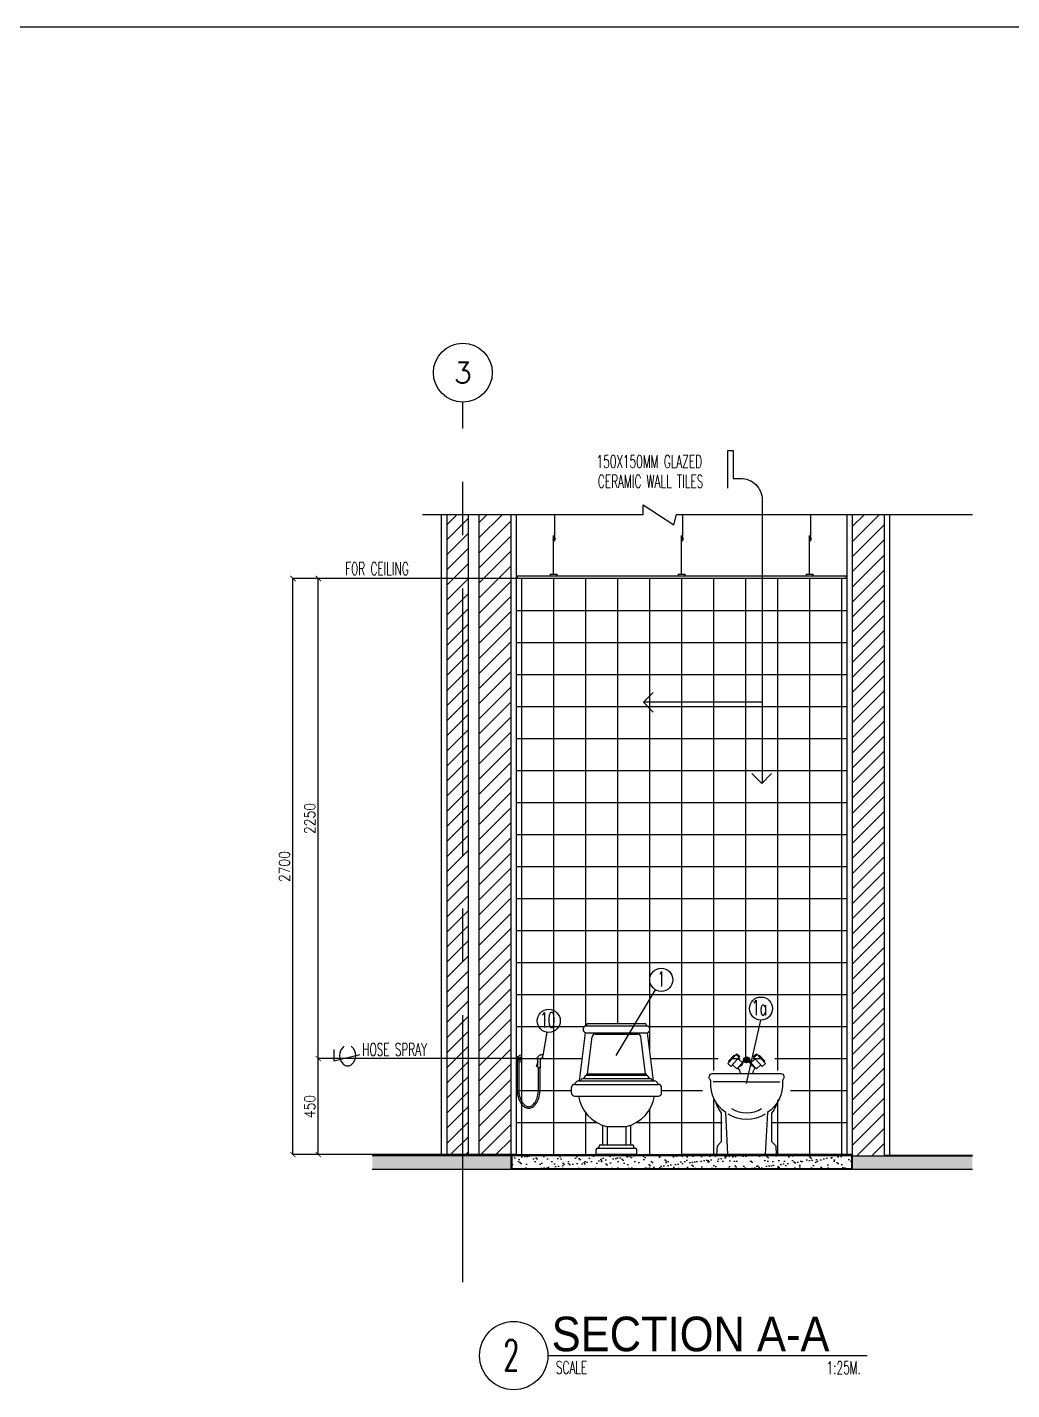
# Model space of a CAD drawing. Extents: x -263967 to -235090, y 166361 to 186286.
# Drawn here: x -257902 to -253289, y 179902 to 186286 of the extents above; entities that cross this region are included whole.
import ezdxf
from ezdxf.enums import TextEntityAlignment as Align

# ---------------------------------------------------------------- set-up
doc = ezdxf.new("R2010")
doc.units = 0
doc.header["$LTSCALE"] = 500
doc.header["$MEASUREMENT"] = 0
doc.linetypes.add('CENTERX2', pattern=[4, 2.5, -0.5, 0.5, -0.5])
doc.linetypes.add('HIDDEN2', pattern=[0.1875, 0.125, -0.0625])
doc.layers.get('0').update_dxf_attribs({"linetype": 'CONTINUOUS'})
doc.layers.get('DEFPOINTS').update_dxf_attribs({"linetype": 'CONTINUOUS'})
for name, color, linetype in [('A-SFIX', 2, 'CONTINUOUS'), ('ARCDIMR', 4, 'CONTINUOUS'), ('AX-CR', 2, 'CONTINUOUS'), ('AX-TXT', 2, 'CONTINUOUS'), ('AXES', 11, 'CENTERX2'), ('Dimout', 4, 'CONTINUOUS'), ('DW', 7, 'CONTINUOUS'), ('ELE', 3, 'CONTINUOUS'), ('ELV', 7, 'CONTINUOUS'), ('FIX', 2, 'CONTINUOUS'), ('HatchA', 11, 'CONTINUOUS'), ('INSUL', 4, 'CONTINUOUS'), ('P-FIXT-MISC', 84, 'CONTINUOUS'), ('Plaster', 7, 'CONTINUOUS'), ('SANI', 2, 'CONTINUOUS'), ('Tile', 5, 'CONTINUOUS'), ('TITLE', 1, 'CONTINUOUS'), ('TXT', 2, 'CONTINUOUS'), ('TXT1', 2, 'CONTINUOUS'), ('WALL', 6, 'CONTINUOUS'), ('WallPartition', 2, 'CONTINUOUS'), ('Windows', 9, 'CONTINUOUS')]:
    doc.layers.add(name, color=color, linetype=linetype)
doc.styles.add('DIM', font='simplex.shx', dxfattribs={"width": 0.85})
doc.styles.add('ROMANS', font='romans.shx', dxfattribs={"width": 0.6})
doc.styles.add('TTXT', font='swisse.ttf', dxfattribs={"width": 0.9})
doc.dimstyles.new('DIM1-25', dxfattribs={"dimscale": 25, "dimtxt": 2, "dimasz": 1, "dimexe": 0.03, "dimexo": 0.03, "dimgap": 0.6, "dimtad": 1, "dimdec": 0, "dimdsep": 46, "dimtxsty": 'DIM', "dimblk1": 'ARCHTICK', "dimblk2": 'ARCHTICK', "dimsah": 1, "dimcen": 0.09, "dimdle": 0.03, "dimclrd": 256, "dimclrt": 2, "dimadec": 0, "dimazin": 0, "dimtfac": 1, "dimtdec": 0, "dimtix": 1, "dimtmove": 1, "dimatfit": 3, "dimldrblk": 'ARCHTICK', "dimfxl": 0, "dimtvp": 2, "dimtolj": 1, "dimtzin": 0, "dimarcsym": 0})
pattern_1 = [(37.5, (0, 0), (-1.574834, 48.170594), [0, -38, 0, -42.5, 0, -40.625]), (7.5, (0, 0), (44.244418, 70.553652), [0, -20.5, 0, -34.25, 0, -13.125]), (327.5, (-30.75, 0), (77.8535465, 0.1414763), [0, -12.5, 0, -45, 0, -58.75]), (317.5, (-30.75, 0), (75.153165, 21.941889), [0, -6.25, 0, -29.5, 0, -33.75])]

# ---------------------------------------------------------------- blocks, each defined once
blk = doc.blocks.new('A$C69CD438C')
at = {"layer": 'A-SFIX'}
for p, q in [((65.9, 603.8, 658.7), (356.8, 603.8, 658.7)), ((76.8, 614.7, 658.7), (345.8, 614.7, 658.7)), ((38.4, 345.8, 658.7), (65.9, 570.8, 658.7)), ((65.9, 570.8, 658.7), (356.8, 570.8, 658.7)), ((75.6, 378.7, 658.7), (96.7, 551.5, 658.7)), ((111.9, 565, 658.7), (310.7, 565, 658.7)), ((347, 378.7, 658.7), (326, 551.5, 658.7)), ((384.2, 345.8, 658.7), (356.8, 570.8, 658.7)), ((15.4, 329.3, 658.7), (407.3, 329.3, 658.7)), ((32.9, 345.8, 658.7), (389.7, 345.8, 658.7)), ((51.2, 356.8, 658.7), (371.4, 356.8, 658.7)), ((70, 373.2, 658.7), (352.6, 373.2, 658.7)), ((75.6, 378.7, 658.7), (347, 378.7, 658.7)), ((0, 289.8, 658.7), (0, 314, 658.7)), ((15.4, 274.4, 658.7), (407.3, 274.4, 658.7)), ((422.6, 289.8, 658.7), (422.6, 314, 658.7)), ((145.5, 137.8, 658.7), (145.5, 46.1, 658.7)), ((164.7, 131.7, 658.7), (258, 131.7, 658.7)), ((167.4, 131.7, 658.7), (167.4, 46.1, 658.7)), ((255.2, 131.7, 658.7), (255.2, 46.1, 658.7)), ((277.2, 137.8, 658.7), (277.2, 46.1, 658.7)), ((115.6, 0, 658.7), (115.6, 23.1, 658.7)), ((307.1, 0), (115.6, 0)), ((122.2, 29.6, 658.7), (300.5, 29.6, 658.7)), ((130.5, 29.6, 658.7), (130.5, 39.5, 658.7)), ((137.1, 46.1, 658.7), (285.5, 46.1, 658.7)), ((292.1, 29.6, 658.7), (292.1, 39.5, 658.7)), ((307.1, 0, 658.7), (307.1, 23.1, 658.7))]:
    blk.add_line(p, q, dxfattribs=at)
for centre, radius, start, end in [((72.7, 587.3, 658.7), 17.8, 112.61986, 247.38014), ((79.6, 606.5, 658.7), 8.68, 108.43495, 198.43495), ((343, 606.5, 658.7), 8.68, 341.56505, 71.56505), ((349.9, 587.3, 658.7), 17.8, 292.61986, 67.38014), ((111.9, 549.6, 658.7), 15.4, 90, 173.04704), ((310.7, 549.6, 658.7), 15.4, 6.95296, 90), ((15.4, 314, 658.7), 15.4, 90, 180), ((35.7, 326.6, 658.7), 19.4, 98.1301, 171.8699), ((58.5, 343.3, 658.7), 15.3, 118.30463, 170.72602), ((92.8, 342.2, 658.7), 38.5, 126.28859, 157.78628), ((76.4, 372.4, 658.7), 6.42, 96.98527, 172.09737), ((346.2, 372.4, 658.7), 6.42, 7.90263, 83.01473), ((329.8, 342.2, 658.7), 38.5, 22.21372, 53.71141), ((364.2, 343.3, 658.7), 15.3, 9.27398, 61.69537), ((387, 326.6, 658.7), 19.4, 8.1301, 81.8699), ((407.3, 314, 658.7), 15.4, 0, 90), ((15.4, 289.8, 658.7), 15.4, 180, 270), ((208.2, 304.1, 658.7), 177.8, 189.59805, 255.82073), ((214.4, 304.1, 658.7), 177.8, 284.17927, 350.40195), ((407.3, 289.8, 658.7), 15.4, 270, 0), ((122.2, 23.1, 658.7), 6.59, 90, 180), ((137.1, 39.5, 658.7), 6.59, 90, 180), ((285.5, 39.5, 658.7), 6.59, 0, 90), ((300.5, 23.1, 658.7), 6.59, 0, 90)]:
    blk.add_arc(centre, radius, start, end, dxfattribs=at)
blk = doc.blocks.new('A0-BOX')
at = {"layer": 'TITLE'}
blk.add_line((113.3, 79.7), (0, 79.7), dxfattribs=at)
blk = doc.blocks.new('walling')
at = {"layer": 'ELV'}
blk.add_line((0.1363, -1.1797), (-0.4198, -1.1797), dxfattribs=at)
blk.add_lwpolyline([(-0.025, -0.176), (-0.025, 0), (0, 0), (0, -0.1306), (0.0363, -0.1306, -0.414214), (0.1363, -0.2306), (0.1363, -1.5582)], format="xyb", dxfattribs=at)
at = {"layer": 'WALL'}
for p, q in [((-0.4198, -1.1797), (-0.3736, -1.1334)), ((-0.4198, -1.1797), (-0.3736, -1.2259)), ((0.1345, -1.56), (0.0882, -1.5137)), ((0.1345, -1.56), (0.1808, -1.5137))]:
    blk.add_line(p, q, dxfattribs=at)
at = {"layer": 'TXT', "style": 'ROMANS', "width": 0.6}
for s, p in [('150X150MM GLAZED', (-0.639, -0.0816)), ('CERAMIC WALL TILES', (-0.6331, -0.1746))]:
    blk.add_text(s, height=0.06, dxfattribs=at).set_placement(p)
blk = doc.blocks.new('_ARCHTICK')
at = {"color": 0, "linetype": 'ByBlock', "const_width": 0.15}
blk.add_lwpolyline([(-0.5, -0.5), (0.5, 0.5)], dxfattribs=at)
blk = doc.blocks.new('*D42')
at = {"layer": 'DEFPOINTS', "color": 0}
for p in [(-256656.9, 183703.3), (-255607.1, 183703.3), (-255610.9, 181003.3)]:
    blk.add_point(p, dxfattribs=at)
at = {"layer": 'Dimout', "color": 0, "lineweight": -2}
for p, q in [((-255607.9, 183703.3), (-256657.7, 183703.3)), ((-255611.6, 181003.3), (-256657.7, 181003.3))]:
    blk.add_line(p, q, dxfattribs=at)
at = {"layer": 'Dimout', "lineweight": -2}
blk.add_line((-256656.9, 181002.6), (-256656.9, 183704.1), dxfattribs=at)
at = {"layer": 'Dimout', "lineweight": -2, "xscale": 25, "yscale": 25, "zscale": 25}
for p, rotation in [((-256656.9, 183703.3), 90), ((-256656.9, 181003.3), 270)]:
    blk.add_blockref('_ARCHTICK', p, dxfattribs=dict(at, rotation=rotation))
at = {"layer": 'Dimout', "color": 2, "insert": (-256696.9, 182353.3), "char_height": 50, "attachment_point": 5, "rotation": 90, "style": 'DIM'}
blk.add_mtext('\\A1;2700', dxfattribs=at)
blk = doc.blocks.new('*D41')
at = {"layer": 'DEFPOINTS', "color": 0}
for p in [(-256538.4, 183703.3), (-255610.9, 183703.3), (-255602.8, 181453.8)]:
    blk.add_point(p, dxfattribs=at)
at = {"layer": 'Dimout', "color": 0, "lineweight": -2}
for p, q in [((-255611.6, 183703.3), (-256539.2, 183703.3)), ((-255603.5, 181453.8), (-256539.2, 181453.8))]:
    blk.add_line(p, q, dxfattribs=at)
at = {"layer": 'Dimout', "lineweight": -2}
blk.add_line((-256538.4, 181453), (-256538.4, 183704.1), dxfattribs=at)
at = {"layer": 'Dimout', "lineweight": -2, "xscale": 25, "yscale": 25, "zscale": 25}
for p, rotation in [((-256538.4, 183703.3), 90), ((-256538.4, 181453.8), 270)]:
    blk.add_blockref('_ARCHTICK', p, dxfattribs=dict(at, rotation=rotation))
at = {"layer": 'Dimout', "color": 2, "insert": (-256578.4, 182578.5), "char_height": 50, "attachment_point": 5, "rotation": 90, "style": 'DIM'}
blk.add_mtext('\\A1;2250', dxfattribs=at)
blk = doc.blocks.new('*D40')
at = {"layer": 'DEFPOINTS', "color": 0}
for p in [(-256538.4, 181453.8), (-255602.8, 181453.8), (-255610.9, 181003.3)]:
    blk.add_point(p, dxfattribs=at)
at = {"layer": 'Dimout', "color": 0, "lineweight": -2}
for p, q in [((-255603.5, 181453.8), (-256539.2, 181453.8)), ((-255611.6, 181003.3), (-256539.2, 181003.3))]:
    blk.add_line(p, q, dxfattribs=at)
at = {"layer": 'Dimout', "lineweight": -2}
blk.add_line((-256538.4, 181002.6), (-256538.4, 181454.5), dxfattribs=at)
at = {"layer": 'Dimout', "lineweight": -2, "xscale": 25, "yscale": 25, "zscale": 25}
for p, rotation in [((-256538.4, 181453.8), 90), ((-256538.4, 181003.3), 270)]:
    blk.add_blockref('_ARCHTICK', p, dxfattribs=dict(at, rotation=rotation))
at = {"layer": 'Dimout', "color": 2, "insert": (-256578.4, 181228.5), "char_height": 50, "attachment_point": 5, "rotation": 90, "style": 'DIM'}
blk.add_mtext('\\A1;450', dxfattribs=at)
blk = doc.blocks.new('SCNTR', base_point=(3632.66, 549.66))
for q in [(3633.89, 554.57), (3636.1, 543.44)]:
    blk.add_line((3631.12, 543.44), q)
for centre, radius, start, end in [((3633.47, 547.5), 5.23, 39.48835, 140.51165), ((3630.8, 549.38), 1.99, 133.30843, 182.47887), ((3630.8, 549.21), 1.99, 177.52113, 226.69157), ((3633.47, 551.09), 5.23, 219.48835, 320.51165)]:
    blk.add_arc(centre, radius, start, end)
blk = doc.blocks.new('*X91')
at = {"color": 0}
for p, q in [((294.6, 28.9), (284.6, 38.9)), ((284.7, 40.7), (293.7, 49.8)), ((285.2, 35.9), (298.5, 49.3)), ((299.1, 29.7), (285.4, 43.4)), ((287.1, 32.5), (301.9, 47.3)), ((302.4, 31.8), (287.5, 46.6)), ((290, 30.2), (304.3, 44.4)), ((304.6, 34.8), (290.6, 48.8)), ((294.1, 28.9), (305.6, 40.4)), ((305.6, 39.1), (294.9, 49.8)), ((301.4, 31), (303.5, 33))]:
    blk.add_line(p, q, dxfattribs=at)
blk = doc.blocks.new('AM-BDTFA')
at = {"layer": 'P-FIXT-MISC'}
for p, q in [((-45.9, 91.8), (-88.3, 45.9)), ((-58.4, 85.7), (-84.9, 57)), ((-31.2, 78.2), (-73.6, 32.3)), ((-54.7, 82.3), (-58.4, 85.7)), ((-34.9, 74.2), (-49.6, 87.8)), ((-31.2, 78.2), (-45.9, 91.8)), ((-19.5, 49.7), (-40, 68.7)), ((-13.4, 67.2), (-20.3, 45.1)), ((-18.9, 43.6), (-13.6, 66.2)), ((13.4, 67.2), (20.3, 45.1)), ((18.9, 43.6), (13.6, 66.2)), ((19.5, 49.7), (40, 68.7)), ((31.2, 78.2), (45.9, 91.8)), ((31.2, 78.2), (73.6, 32.3)), ((34.9, 74.2), (49.6, 87.8)), ((45.9, 91.8), (88.3, 45.9)), ((54.7, 82.3), (58.4, 85.7)), ((58.4, 85.7), (84.9, 57)), ((-73.6, 32.3), (-88.3, 45.9)), ((-81.2, 53.6), (-84.9, 57)), ((-46, 21), (-66.5, 40.1)), ((-19.5, 49.7), (-46, 21)), ((-41.3, 26.1), (-39.9, 24.6)), ((-40.5, 24), (-22, 44)), ((-29, 0), (29, 0)), ((-24.1, 44.7), (-22.7, 43.2)), ((-21.7, 44), (-22, 44)), ((19.5, 49.7), (46, 21)), ((21.7, 44), (22, 44)), ((40.5, 24), (22, 44)), ((24.1, 44.7), (22.7, 43.2)), ((41.3, 26.1), (39.9, 24.6)), ((46, 21), (66.5, 40.1)), ((73.6, 32.3), (88.3, 45.9)), ((81.2, 53.6), (84.9, 57))]:
    blk.add_line(p, q, dxfattribs=at)
for radius in [14, 12.5, 12, 11, 10.5]:
    blk.add_circle((0, 63), radius, dxfattribs=at)
for centre, radius, start, end in [((-61.3, -0.7), 32.3, 1.27132, 49.93306), ((-31.2, 46.7), 12.7, 269.62379, 346.0092), ((-21.7, 45.5), 1.5, 270, 342.57453), ((31.2, 46.7), 12.7, 193.9908, 270.37621), ((21.7, 45.5), 1.5, 197.42547, 270), ((61.3, -0.7), 32.3, 130.06694, 178.72868)]:
    blk.add_arc(centre, radius, start, end, dxfattribs=at)
blk.add_blockref('*X91', (-295.1, 23.7), dxfattribs=at)
blk = doc.blocks.new('A$C007D3A79')
at = {"layer": 'A-SFIX'}
for p, q in [((175.2, 341.3), (19.2, 341.3)), ((175.2, 341.3), (331.2, 341.3)), ((348.5, 354.6), (348.5, 354.6))]:
    blk.add_line(p, q, dxfattribs=at)
for points in [[(87.7, 0), (77.8, 197.5, -0.271672), (7.6, 341.3, 0.226437), (2, 354.6), (2, 354.6, -0.577989), (19.2, 381), (175.2, 381), (331.2, 381, -0.577989), (348.5, 354.6, 0.226437), (342.9, 341.3, -0.271672), (272.7, 197.5), (262.8, 0)], [(23.5, 260.1, 0.058545), (56.4, 194), (56.4, 60.7), (37.2, 40), (34.5, 0), (175.2, 0), (316, 0), (313.3, 40), (294.1, 60.7), (294.1, 194, 0.058545), (326.9, 260.1)], [(86.6, 191.7, 0.28545), (263.8, 191.7, 0.28545)]]:
    blk.add_lwpolyline(points, format="xyb", dxfattribs=at)
blk.add_arc((175.2, 334.2), 137.8, 239.20298, 300.79702, dxfattribs=at)
blk.add_point((175.2, 0), dxfattribs=at)
blk.add_blockref('AM-BDTFA', (175.2, 381), dxfattribs=at)
blk = doc.blocks.new('A$C03B742BD')
at = {"layer": 'SANI'}
for p, q in [((0, 0.238), (0, 0.247)), ((0.003, 0.25), (0.01, 0.25)), ((0.003, 0.235), (0.007, 0.235)), ((0.01, 0.192), (0.01, 0.232)), ((0.0225, 0.192), (0.0225, 0.2375)), ((0.0225, 0.221), (0.0291, 0.197)), ((0.0225, 0.2172), (0.0282, 0.1967)), ((0.1091, 0.234), (0.1003, 0.2428)), ((0.1091, 0.2324), (0.1003, 0.2237)), ((0.1155, 0.2404), (0.1067, 0.2492)), ((0.1155, 0.2261), (0.1067, 0.2173)), ((0.012, 0.19), (0.0205, 0.19))]:
    blk.add_line(p, q, dxfattribs=at)
for points in [[(0.12, 0.2271), (0.12, 0.09, -0.060702), (0.1156, 0.0539, -0.074102), (0.1043, 0.0264, -0.106911), (0.0852, 0.0059, -0.152771), (0.0663, 0, -0.152771), (0.0473, 0.0059, -0.106911), (0.0282, 0.0264, -0.074102), (0.0169, 0.0539, -0.060702), (0.0125, 0.09), (0.0125, 0.19)], [(0.1125, 0.2231), (0.1125, 0.09, -0.060702), (0.1083, 0.0557, -0.074102), (0.0978, 0.0302, -0.106911), (0.0809, 0.0121, -0.152771), (0.0663, 0.0075, -0.152771), (0.0516, 0.0121, -0.106911), (0.0347, 0.0302, -0.074102), (0.0242, 0.0557, -0.060702), (0.02, 0.09), (0.02, 0.19)], [(0.0225, 0.2283, 0.064258), (0.0248, 0.2292, 0.106392), (0.0269, 0.2311, 0.159292), (0.0277, 0.2335, 0.159292), (0.0269, 0.236, 0.106392), (0.0248, 0.2379, 0.066222), (0.0224, 0.2388, 0.057624)], [(0.0225, 0.2303, 0.046557), (0.0238, 0.2309, 0.106392), (0.0253, 0.2323, 0.159292), (0.0257, 0.2335, 0.159292), (0.0253, 0.2348, 0.106392), (0.0238, 0.2362, 0.046557), (0.0225, 0.2367, 0.057624)]]:
    blk.add_lwpolyline(points, format="xyb", dxfattribs=at)
blk.add_circle((0.1163, 0.2332), 0.0072, dxfattribs=at)
for centre, radius, start, end in [((0.003, 0.247), 0.003, 90, 180), ((0.003, 0.238), 0.003, 180, 270), ((0.007, 0.232), 0.003, 0, 90), ((0.01, 0.2375), 0.0125, 0, 90), ((0.012, 0.192), 0.002, 180, 270), ((0.0205, 0.192), 0.002, 270, 0), ((0.0286, 0.1968), 0.0005, 194.53893, 16.23807), ((0.1035, 0.246), 0.0045, 45, 225), ((0.1035, 0.2205), 0.0045, 135, 315)]:
    blk.add_arc(centre, radius, start, end, dxfattribs=at)
blk = doc.blocks.new('GAN')
for p, q in [((-0.0212, 0.1644), (-0.0212, 0.29)), ((-0.0155, 0.01), (-0.0155, 0.1918)), ((0, 0.01), (-0.031, 0.01)), ((-0.031, 0.01), (-0.031, 0)), ((0, 0.01), (0, 0))]:
    blk.add_line(p, q)
blk.add_lwpolyline([(-0.0118, 0.184), (-0.024, 0.1754), (-0.0113, 0.1703)])
blk = doc.blocks.new('AXU')
at = {"layer": 'AX-CR'}
blk.add_circle((0, 350), 350, dxfattribs=at)
at = {"layer": 'AX-TXT', "style": 'ROMANS'}
blk.add_attdef('AX', text='', height=250, dxfattribs=at).set_placement((0, 350), align=Align.MIDDLE)

msp = doc.modelspace()

# ---------------------------------------------------------------- hatches: boundary and pattern name
at = {"layer": 'HatchA'}
h = msp.add_hatch(dxfattribs=at)
h.set_pattern_fill('ANSI31', color=256, scale=400, style=0)
h.paths.add_polyline_path([(-255835.9, 184003.3), (-255935.9, 184003.3), (-255935.9, 181003.3), (-255835.9, 181003.3)])
h.paths.add_polyline_path([(-255635.9, 184003.3), (-255785.9, 184003.3), (-255785.9, 181003.3), (-255635.9, 181003.3)])
h = msp.add_hatch(dxfattribs=at)
h.set_pattern_fill('ANSI31', color=256, scale=400, style=0)
h.paths.add_polyline_path([(-254035.9, 180997.3), (-253885.9, 180997.3), (-253885.9, 184003.3), (-254035.9, 184003.3)])
at = {"layer": 'Windows'}
h = msp.add_hatch(dxfattribs=at)
h.set_pattern_fill('AR-SAND', color=256, scale=25, style=0)
h.set_pattern_definition(pattern_1)
h.paths.add_polyline_path([(-253473, 180997.3), (-254035.9, 180997.3), (-254035.9, 180933.3), (-253473, 180933.3)])
h.paths.add_polyline_path([(-255635.9, 180997.3), (-256285.6, 180997.3), (-256285.6, 180933.3), (-255635.9, 180933.3)])
h = msp.add_hatch(dxfattribs=at)
h.set_pattern_fill('AR-SAND', color=256, scale=25, style=0)
h.set_pattern_definition(pattern_1)
h.paths.add_polyline_path([(-254039.9, 180997.3), (-255631.9, 180997.3), (-255631.9, 180937.3), (-254039.9, 180937.3)])

# ---------------------------------------------------------------- linework, layer by layer
msp.add_line((-254064.6, 183713.3), (-255607.1, 183713.3))
at = {"layer": 'AXES'}
msp.add_line((-255860.9, 180406.4), (-255860.9, 184529.8), dxfattribs=at)
at = {"layer": 'DW'}
for p, q in [((-255142.4, 181468.4), (-254958.7, 181776.3)), ((-254531.1, 181337.2), (-254463.8, 181634.1)), ((-255467.5, 181577.2), (-255486.5, 181467.5))]:
    msp.add_line(p, q, dxfattribs=at)
at = {"layer": 'ELE'}
msp.add_lwpolyline([(-256050.7, 184003.3), (-255015.5, 184003.3), (-255015.5, 184048.5), (-254872.1, 183955.1), (-254860.2, 184003.3), (-254593.5, 184003.3), (-253473, 184003.3)], dxfattribs=at)
at = {"layer": 'FIX', "color": 2}
for centre in [(-254931, 181822.6), (-254463.8, 181688), (-255458.3, 181630.4)]:
    msp.add_circle(centre, 54, dxfattribs=at)
at = {"layer": 'INSUL'}
for p, q in [((-255835.9, 184003.3), (-255835.9, 180997.3)), ((-255785.9, 184003.3), (-255785.9, 180997.3))]:
    msp.add_line(p, q, dxfattribs=at)
at = {"layer": 'Plaster'}
for p, q in [((-255961.9, 184003.3), (-255961.9, 181000.3)), ((-255610.9, 184003.3), (-255610.9, 181003.3)), ((-254060.9, 184003.3), (-254060.9, 181003.3)), ((-253860.9, 184003.3), (-253860.9, 181000.3)), ((-255607.1, 183713.3), (-255607.1, 183703.3)), ((-254064.6, 183713.3), (-254064.6, 183703.3)), ((-255935.9, 181000.3), (-256285.6, 181000.3)), ((-255635.9, 181003.3), (-254835.9, 181003.3)), ((-254035.9, 180997.3), (-255635.9, 180997.3)), ((-254035.9, 181003.3), (-254835.9, 181003.3)), ((-253885.9, 181000.3), (-253473, 181000.3))]:
    msp.add_line(p, q, dxfattribs=at)
at = {"layer": 'SANI', "color": 6}
msp.add_line((-255462.5, 180061.6), (-253966.4, 180061.6), dxfattribs=at)
at = {"layer": 'Tile'}
for p, q in [((-254060.9, 183703.3), (-255610.9, 183703.3)), ((-255585.9, 183703.3), (-255585.9, 181003.3)), ((-255435.9, 183703.3), (-255435.9, 181003.3)), ((-255285.9, 183703.3), (-255285.9, 181607.1)), ((-255135.9, 183703.3), (-255135.9, 181618.1)), ((-254985.9, 183703.3), (-254985.9, 181495.9)), ((-254835.9, 183703.3), (-254835.9, 181003.3)), ((-254685.9, 183703.3), (-254685.9, 181398.3)), ((-254535.9, 183703.3), (-254535.9, 181460.3)), ((-254385.9, 183703.3), (-254385.9, 181398.3)), ((-254235.9, 183703.3), (-254235.9, 181003.3)), ((-254085.9, 183703.3), (-254085.9, 181003.3)), ((-255610.9, 183553.3), (-254060.9, 183553.3)), ((-255610.9, 183403.3), (-254060.9, 183403.3)), ((-255610.9, 183253.3), (-254060.9, 183253.3)), ((-255610.9, 183103.3), (-254060.9, 183103.3)), ((-255610.9, 182953.3), (-254060.9, 182953.3)), ((-255610.9, 182803.3), (-254060.9, 182803.3)), ((-255610.9, 182653.3), (-254060.9, 182653.3)), ((-255610.9, 182503.3), (-254060.9, 182503.3)), ((-255610.9, 182353.3), (-254060.9, 182353.3)), ((-255610.9, 182203.3), (-254060.9, 182203.3)), ((-255610.9, 182053.3), (-254060.9, 182053.3)), ((-255610.9, 181903.3), (-254060.9, 181903.3)), ((-255610.9, 181753.3), (-254060.9, 181753.3)), ((-255610.9, 181603.3), (-255292, 181603.3)), ((-254989.7, 181603.3), (-254060.9, 181603.3)), ((-255610.9, 181453.3), (-255301, 181453.3)), ((-254980.7, 181453.3), (-254663.7, 181453.3)), ((-254602.7, 181453.3), (-254562.1, 181453.3)), ((-254501.1, 181453.3), (-254460.5, 181453.3)), ((-254399.5, 181453.3), (-254060.9, 181453.3)), ((-255610.9, 181303.3), (-255352.2, 181303.3)), ((-254929.5, 181303.3), (-254737.3, 181303.3)), ((-254685.9, 181262.3), (-254685.9, 181003.3)), ((-254324.9, 181303.3), (-254060.9, 181303.3)), ((-255285.9, 181200.3), (-255285.9, 181003.3)), ((-254985.9, 181215.1), (-254985.9, 181003.3)), ((-254385.9, 181258), (-254385.9, 181003.3)), ((-255610.9, 181153.3), (-255232.6, 181153.3)), ((-255049.1, 181153.3), (-254646.4, 181153.3)), ((-254415.8, 181153.3), (-254060.9, 181153.3))]:
    msp.add_line(p, q, dxfattribs=at)
at = {"layer": 'TITLE', "color": 6}
msp.add_circle((-255622.5, 180061.6), 160, dxfattribs=at)
at = {"layer": 'WALL'}
for p, q in [((-255935.9, 184003.3), (-255935.9, 180997.3)), ((-255935.9, 184003.3), (-255935.9, 180997.3)), ((-255635.9, 184003.3), (-255635.9, 180933.3)), ((-254035.9, 184003.3), (-254035.9, 180933.3)), ((-253885.9, 184003.3), (-253885.9, 180997.3)), ((-255635.9, 180997.3), (-256285.6, 180997.3)), ((-255631.9, 180997.3), (-255631.9, 180937.3)), ((-254039.9, 180997.3), (-254039.9, 180937.3)), ((-254035.9, 180997.3), (-253473, 180997.3)), ((-253473, 180933.3), (-256285.6, 180933.3)), ((-254039.9, 180937.3), (-255631.9, 180937.3))]:
    msp.add_line(p, q, dxfattribs=at)
at = {"layer": 'WallPartition', "linetype": 'HIDDEN2', "const_width": 3}
msp.add_lwpolyline([(-255633.9, 180997.3), (-255633.9, 180935.3), (-254037.9, 180935.3), (-254037.9, 180997.3)], dxfattribs=at)
at = {"layer": 'Windows'}
msp.add_lwpolyline([(-254039.9, 180997.3), (-254035.9, 180997.3)], dxfattribs=at)

# ---------------------------------------------------------------- block references
for name, p, xscale, yscale, zscale in [('A0-BOX', (-263966.8, 166361.3), 250, 250, 250), ('GAN', (-255451.4, 183713.3), -1000, 1000, 1000), ('GAN', (-254851.4, 183713.3), -1000, 1000, 1000), ('GAN', (-254251.4, 183713.3), -1000, 1000, 1000)]:
    msp.add_blockref(name, p, dxfattribs=dict(xscale=xscale, yscale=yscale, zscale=zscale))
at = {"layer": 'A-SFIX'}
for name, p in [('A$C69CD438C', (-255352.2, 181003.3)), ('A$C007D3A79', (-254706.4, 181003.3))]:
    msp.add_blockref(name, p, dxfattribs=at)
at = {"layer": 'ARCDIMR', "xscale": -10.75199999992037, "yscale": 10.75199999992037, "zscale": 10.752, "rotation": 270}
msp.add_blockref('SCNTR', (-256396.5, 181459.2), dxfattribs=at)
at = {"layer": 'AXES'}
ref = msp.add_blockref('AXU', (-255860.9, 184529.8), dxfattribs=dict(at, xscale=0.3942857142857143, yscale=0.3942857142857143, zscale=0.3942857142857143))
ref.add_attrib('AX', '3', dxfattribs={"layer": 'AX-TXT', "color": 6, "height": 98.6, "style": 'ROMANS'}).set_placement((-255860.9, 184667.8), align=Align.MIDDLE)
at = {"layer": 'SANI', "xscale": -1000, "yscale": 1000, "zscale": 1000}
msp.add_blockref('A$C03B742BD', (-255486.5, 181220.5), dxfattribs=at)
at = {"layer": 'WALL', "xscale": 1000, "yscale": 1000, "zscale": 1000}
msp.add_blockref('walling', (-254594.8, 184302.8), dxfattribs=at)

# ---------------------------------------------------------------- texts
at = {"layer": 'TITLE', "style": 'ROMANS', "width": 0.6}
msp.add_text('2', height=143.9, dxfattribs=at).set_placement((-255671.3, 179992.1))
at = {"layer": 'TXT', "style": 'ROMANS', "width": 0.6}
for s, height, p in [('FOR CEILING', 60, (-256412.5, 183718.9)), ('1', 70, (-254949.3, 181791.8)), ('1a', 70, (-254506.3, 181657.2)), ('10', 70, (-255498.8, 181599.5)), ('HOSE SPRAY', 60, (-256332.5, 181465.9)), ('SCALE', 60, (-255424.8, 179976.1)), ('1:25M.', 60, (-254156.2, 179974.8))]:
    msp.add_text(s, height=height, dxfattribs=at).set_placement(p)
at = {"layer": 'TXT1', "color": 6, "style": 'TTXT', "width": 0.9}
msp.add_text('SECTION A-A', height=162.094, dxfattribs=at).set_placement((-255444.7, 180082))

# ---------------------------------------------------------------- dimensions: what is measured, and where the dimension line sits
at = {"layer": 'Dimout'}
for base, p1, p2, picture, middle in [((-256656.9, 183703.3), (-255610.9, 181003.3), (-255607.1, 183703.3), '*D42', (-256696.9, 182353.3)), ((-256538.4059, 183703.3398), (-255602.751, 181453.7505), (-255610.8591, 183703.3398), '*D41', (-256578.4059, 182578.5451)), ((-256538.4059, 181453.7505), (-255610.8591, 181003.3398), (-255602.751, 181453.7505), '*D40', (-256578.4059, 181228.5451))]:
    dim = msp.add_linear_dim(base=base, p1=p1, p2=p2, angle=90, dimstyle='DIM1-25', dxfattribs=at)
    dim.commit()
    dim.dimension.update_dxf_attribs({"geometry": picture, "text_midpoint": middle})

doc.saveas('drawing.dxf')
